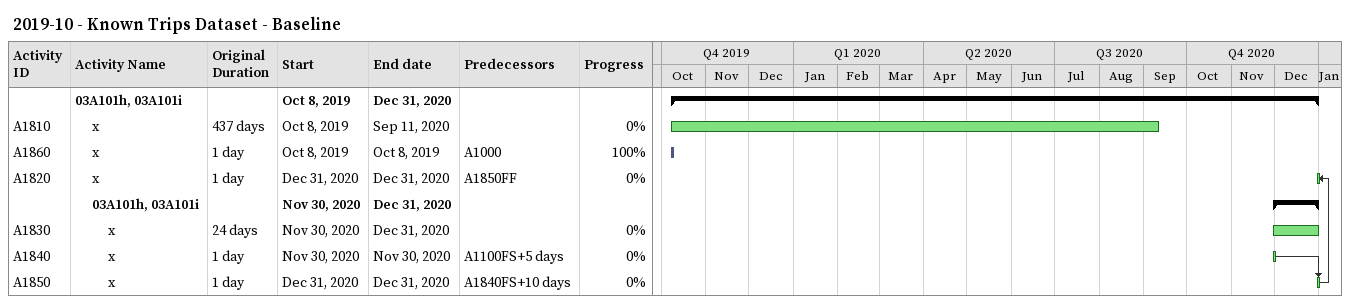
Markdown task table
2019-10 - Known Trips Dataset - Baseline

| ID | Level | Task | Original duration | Start | Finish | Predecessors | % complete |
|---|---|---|---|---|---|---|---|
|  | 1 | **03A101h, 03A101i** |  | 2019-10-08 | 2020-12-31 |  |  |
| A1810 | 2 | x | 437d | 2019-10-08 | 2020-09-11 |  | 0 |
| A1860 | 2 | x | 1d | 2019-10-08 | 2019-10-08 | A1000 | 100 |
| A1820 | 2 | x | 1d | 2020-12-31 | 2020-12-31 | A1850FF | 0 |
|  | 2 | **03A101h, 03A101i** |  | 2020-11-30 | 2020-12-31 |  |  |
| A1830 | 3 | x | 24d | 2020-11-30 | 2020-12-31 |  | 0 |
| A1840 | 3 | x | 1d | 2020-11-30 | 2020-11-30 | A1100FS+5d | 0 |
| A1850 | 3 | x | 1d | 2020-12-31 | 2020-12-31 | A1840FS+10d | 0 |
